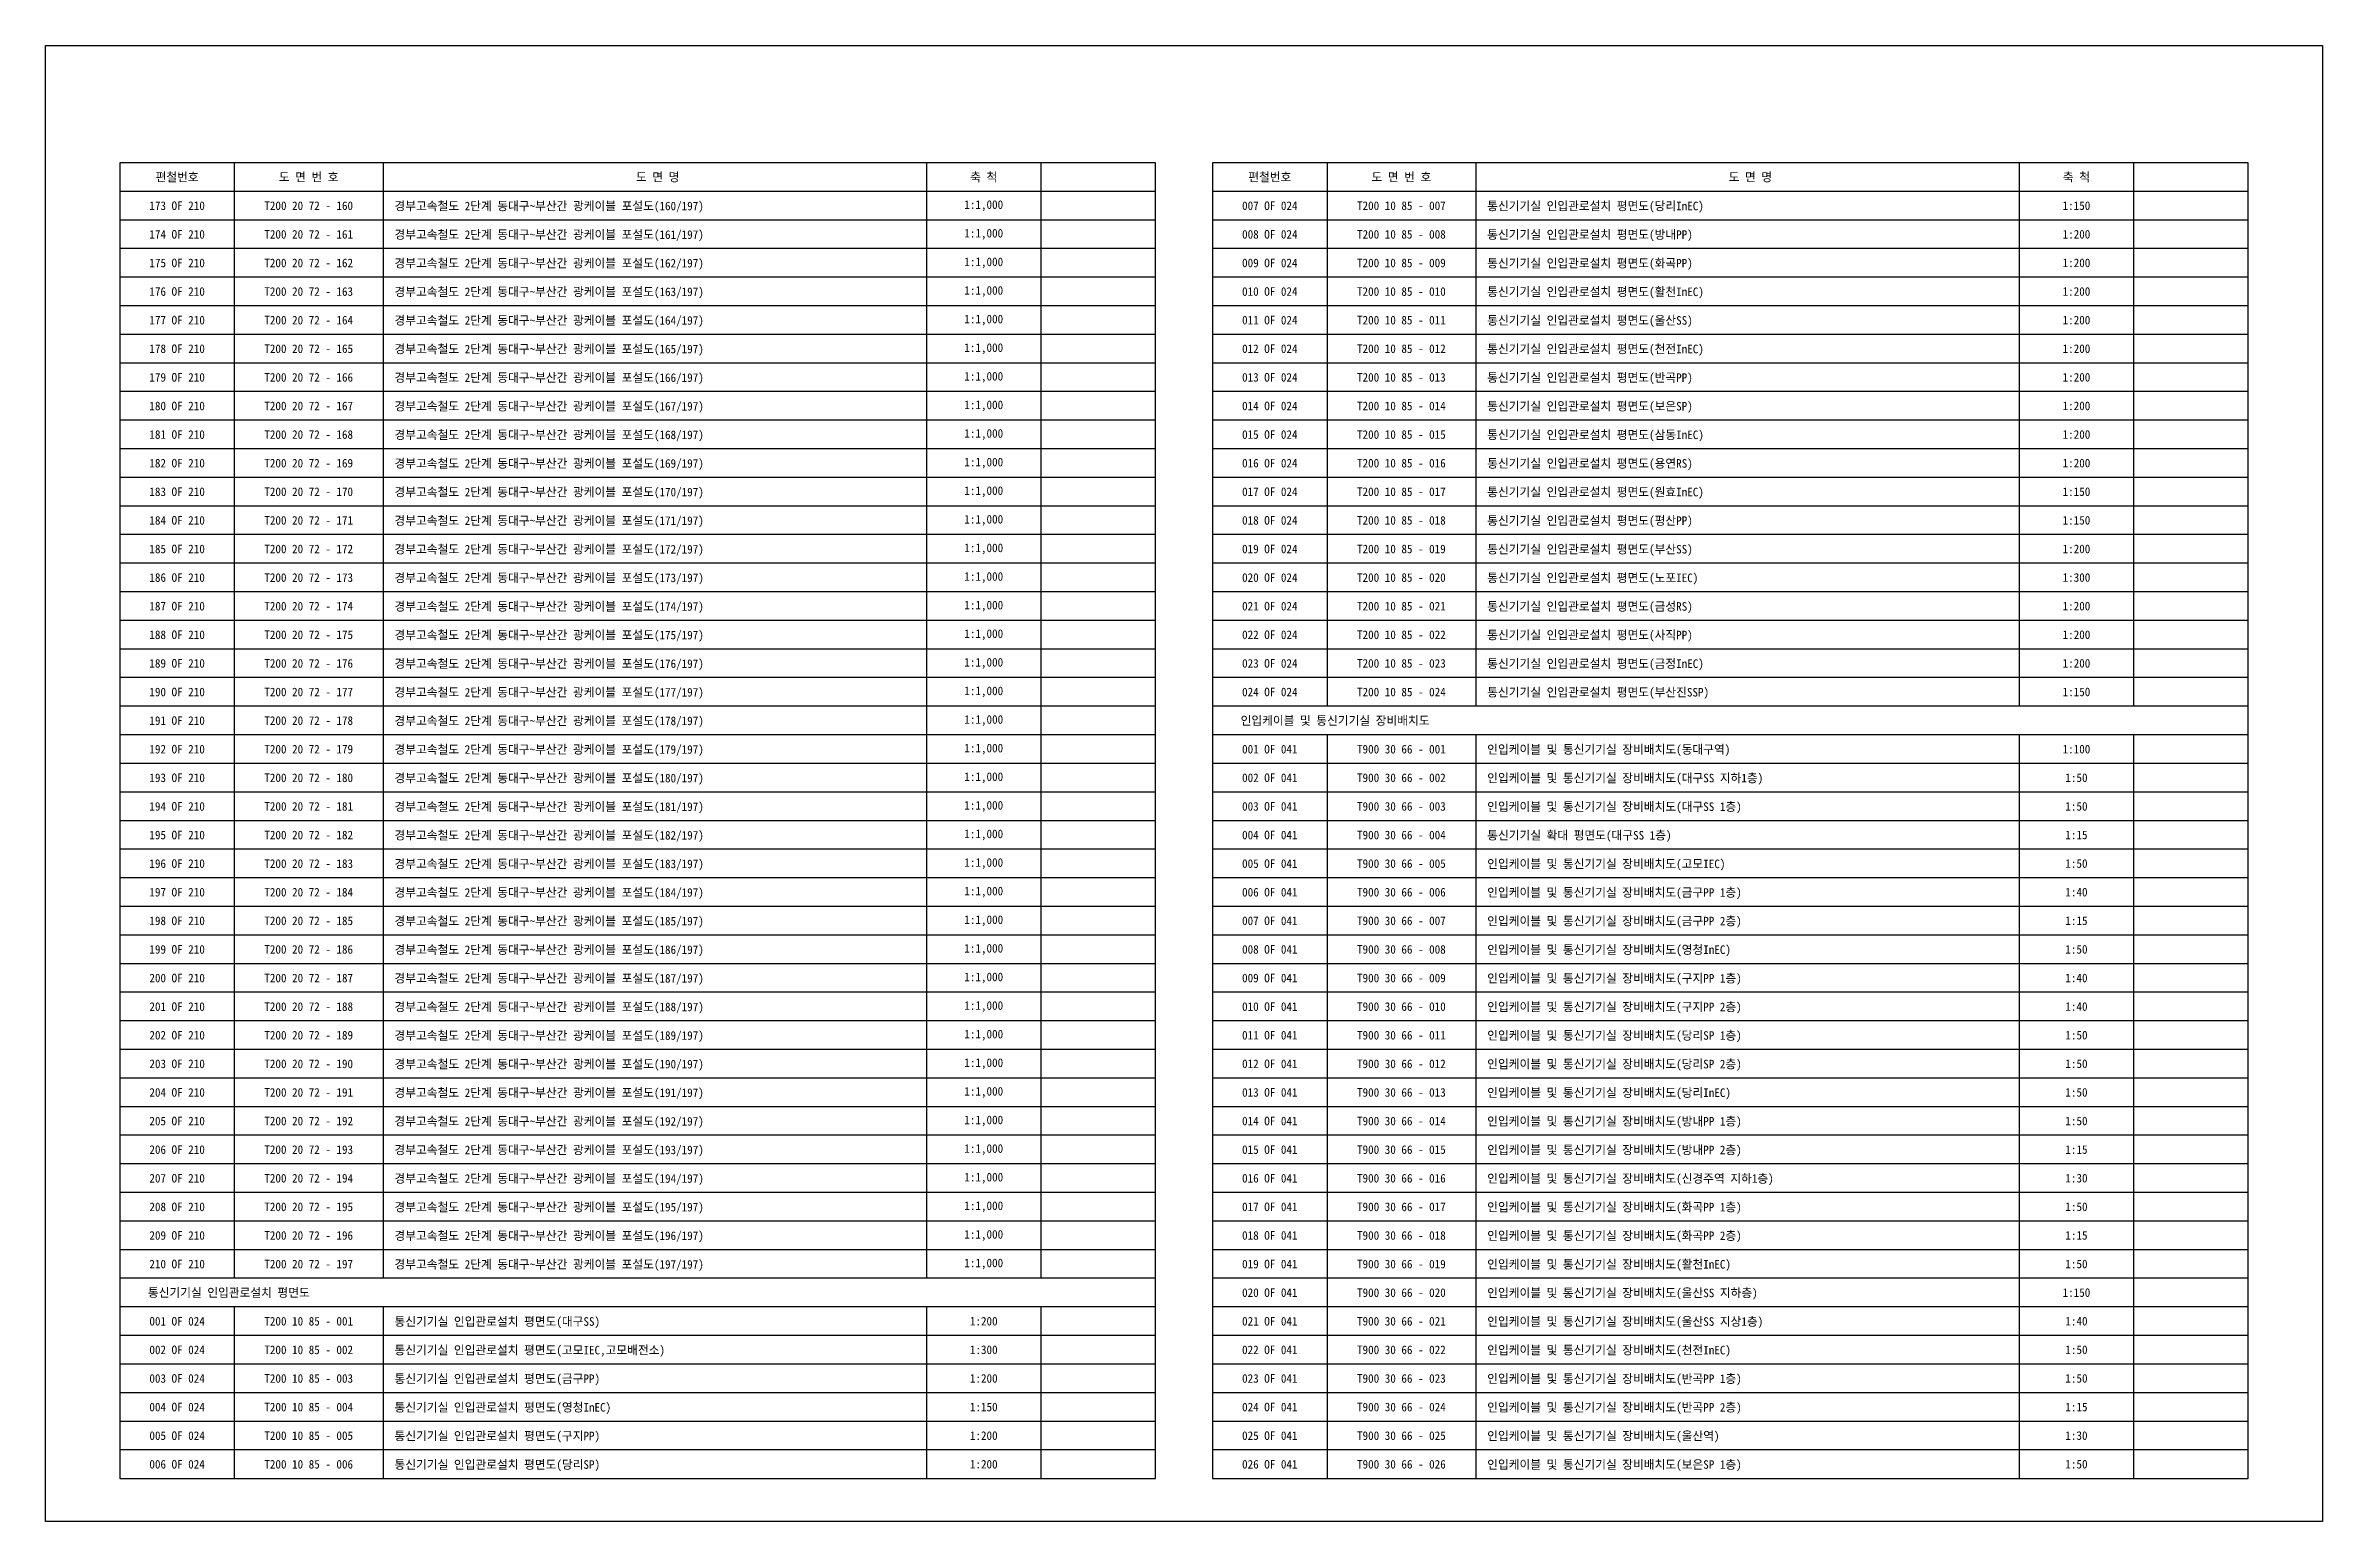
# Model space of a CAD drawing. Header units: millimetres. Extents: x 2776 to 3572, y 636 to 1152.
import ezdxf
from ezdxf.enums import TextEntityAlignment as Align

# ---------------------------------------------------------------- set-up
doc = ezdxf.new("R2010")
doc.units = ezdxf.units.MM
for name, color, linetype in [('TN-TABL-LIN1', 4, 'Continuous'), ('TN-TABL-LIN2', 1, 'Continuous'), ('TN-TABL-TEX1', 6, 'Continuous'), ('TN-TABL-TEX2', 3, 'Continuous'), ('TX-PAPR', 2, 'Continuous')]:
    doc.layers.add(name, color=color, linetype=linetype)
doc.styles.get("Standard").update_dxf_attribs({"font": 'GulimChe.ttf'})

msp = doc.modelspace()

# ---------------------------------------------------------------- linework, layer by layer
at = {"layer": 'TN-TABL-LIN1'}
for p, q in [((3164.3, 1101.27), (2802.3, 1101.27)), ((3546.3, 1101.27), (3184.3, 1101.27))]:
    msp.add_line(p, q, dxfattribs=at)
at = {"layer": 'TN-TABL-LIN1', "flags": 128}
for points in [[(2802.3, 651.27), (3164.3, 651.27), (3164.3, 1111.27), (2802.3, 1111.27)], [(3184.3, 651.27), (3546.3, 651.27), (3546.3, 1111.27), (3184.3, 1111.27)]]:
    msp.add_lwpolyline(points, close=True, dxfattribs=at)
at = {"layer": 'TN-TABL-LIN2'}
for p, q in [((2842.3, 1111.27), (2842.3, 1101.27)), ((2894.3, 1111.27), (2894.3, 1101.27)), ((3084.3, 1111.27), (3084.3, 1101.27)), ((3124.3, 1111.27), (3124.3, 1101.27)), ((3224.3, 1111.27), (3224.3, 1101.27)), ((3276.3, 1111.27), (3276.3, 1101.27)), ((3466.3, 1111.27), (3466.3, 1101.27)), ((3506.3, 1111.27), (3506.3, 1101.27)), ((2842.3, 1101.27), (2842.3, 721.27)), ((2894.3, 1101.27), (2894.3, 721.27)), ((3084.3, 1101.27), (3084.3, 721.27)), ((3124.3, 1101.27), (3124.3, 721.27)), ((3224.3, 1101.27), (3224.3, 921.27)), ((3276.3, 1101.27), (3276.3, 921.27)), ((3466.3, 1101.27), (3466.3, 921.27)), ((3506.3, 1101.27), (3506.3, 921.27)), ((3164.3, 1091.27), (2802.3, 1091.27)), ((3546.3, 1091.27), (3184.3, 1091.27)), ((3164.3, 1081.27), (2802.3, 1081.27)), ((3546.3, 1081.27), (3184.3, 1081.27)), ((3164.3, 1071.27), (2802.3, 1071.27)), ((3546.3, 1071.27), (3184.3, 1071.27)), ((3164.3, 1061.27), (2802.3, 1061.27)), ((3546.3, 1061.27), (3184.3, 1061.27)), ((3164.3, 1051.27), (2802.3, 1051.27)), ((3546.3, 1051.27), (3184.3, 1051.27)), ((3164.3, 1041.27), (2802.3, 1041.27)), ((3546.3, 1041.27), (3184.3, 1041.27)), ((3164.3, 1031.27), (2802.3, 1031.27)), ((3546.3, 1031.27), (3184.3, 1031.27)), ((3164.3, 1021.27), (2802.3, 1021.27)), ((3546.3, 1021.27), (3184.3, 1021.27)), ((3164.3, 1011.27), (2802.3, 1011.27)), ((3546.3, 1011.27), (3184.3, 1011.27)), ((3164.3, 1001.27), (2802.3, 1001.27)), ((3546.3, 1001.27), (3184.3, 1001.27)), ((3164.3, 991.27), (2802.3, 991.27)), ((3546.3, 991.27), (3184.3, 991.27)), ((3164.3, 981.27), (2802.3, 981.27)), ((3546.3, 981.27), (3184.3, 981.27)), ((3164.3, 971.27), (2802.3, 971.27)), ((3546.3, 971.27), (3184.3, 971.27)), ((3164.3, 961.27), (2802.3, 961.27)), ((3546.3, 961.27), (3184.3, 961.27)), ((3164.3, 951.27), (2802.3, 951.27)), ((3546.3, 951.27), (3184.3, 951.27)), ((3164.3, 941.27), (2802.3, 941.27)), ((3546.3, 941.27), (3184.3, 941.27)), ((3164.3, 931.27), (2802.3, 931.27)), ((3546.3, 931.27), (3184.3, 931.27)), ((3164.3, 921.27), (2802.3, 921.27)), ((3546.3, 921.27), (3184.3, 921.27)), ((3164.3, 911.27), (2802.3, 911.27)), ((3546.3, 911.27), (3184.3, 911.27)), ((3224.3, 911.27), (3224.3, 651.27)), ((3276.3, 911.27), (3276.3, 651.27)), ((3466.3, 911.27), (3466.3, 651.27)), ((3506.3, 911.27), (3506.3, 651.27)), ((3164.3, 901.27), (2802.3, 901.27)), ((3546.3, 901.27), (3184.3, 901.27)), ((3164.3, 891.27), (2802.3, 891.27)), ((3546.3, 891.27), (3184.3, 891.27)), ((3164.3, 881.27), (2802.3, 881.27)), ((3546.3, 881.27), (3184.3, 881.27)), ((3164.3, 871.27), (2802.3, 871.27)), ((3546.3, 871.27), (3184.3, 871.27)), ((3164.3, 861.27), (2802.3, 861.27)), ((3546.3, 861.27), (3184.3, 861.27)), ((3164.3, 851.27), (2802.3, 851.27)), ((3546.3, 851.27), (3184.3, 851.27)), ((3164.3, 841.27), (2802.3, 841.27)), ((3546.3, 841.27), (3184.3, 841.27)), ((3164.3, 831.27), (2802.3, 831.27)), ((3546.3, 831.27), (3184.3, 831.27)), ((3164.3, 821.27), (2802.3, 821.27)), ((3546.3, 821.27), (3184.3, 821.27)), ((3164.3, 811.27), (2802.3, 811.27)), ((3546.3, 811.27), (3184.3, 811.27)), ((3164.3, 801.27), (2802.3, 801.27)), ((3546.3, 801.27), (3184.3, 801.27)), ((3164.3, 791.27), (2802.3, 791.27)), ((3546.3, 791.27), (3184.3, 791.27)), ((3164.3, 781.27), (2802.3, 781.27)), ((3546.3, 781.27), (3184.3, 781.27)), ((3164.3, 771.27), (2802.3, 771.27)), ((3546.3, 771.27), (3184.3, 771.27)), ((3164.3, 761.27), (2802.3, 761.27)), ((3546.3, 761.27), (3184.3, 761.27)), ((3164.3, 751.27), (2802.3, 751.27)), ((3546.3, 751.27), (3184.3, 751.27)), ((3164.3, 741.27), (2802.3, 741.27)), ((3546.3, 741.27), (3184.3, 741.27)), ((3164.3, 731.27), (2802.3, 731.27)), ((3546.3, 731.27), (3184.3, 731.27)), ((3164.3, 721.27), (2802.3, 721.27)), ((3546.3, 721.27), (3184.3, 721.27)), ((3164.3, 711.27), (2802.3, 711.27)), ((2842.3, 711.27), (2842.3, 651.27)), ((2894.3, 711.27), (2894.3, 651.27)), ((3084.3, 711.27), (3084.3, 651.27)), ((3124.3, 711.27), (3124.3, 651.27)), ((3546.3, 711.27), (3184.3, 711.27)), ((3164.3, 701.27), (2802.3, 701.27)), ((3546.3, 701.27), (3184.3, 701.27)), ((3164.3, 691.27), (2802.3, 691.27)), ((3546.3, 691.27), (3184.3, 691.27)), ((3164.3, 681.27), (2802.3, 681.27)), ((3546.3, 681.27), (3184.3, 681.27)), ((3164.3, 671.27), (2802.3, 671.27)), ((3546.3, 671.27), (3184.3, 671.27)), ((3164.3, 661.27), (2802.3, 661.27)), ((3546.3, 661.27), (3184.3, 661.27))]:
    msp.add_line(p, q, dxfattribs=at)
at = {"layer": 'TX-PAPR'}
msp.add_lwpolyline([(2776.3, 1152.27), (3572.3, 1152.27), (3572.3, 636.27), (2776.3, 636.27)], close=True, dxfattribs=at)

# ---------------------------------------------------------------- texts
at = {"layer": 'TN-TABL-TEX1'}
for s, p in [('편철번호', (2822.3, 1106.27)), ('도 면 번 호', (2868.3, 1106.27)), ('도 면 명', (2990.3, 1106.27)), ('축 척', (3104.3, 1106.27)), ('편철번호', (3204.3, 1106.27)), ('도 면 번 호', (3250.3, 1106.27)), ('도 면 명', (3372.3, 1106.27)), ('축 척', (3486.3, 1106.27))]:
    msp.add_text(s, height=3, dxfattribs=at).set_placement(p, align=Align.MIDDLE_CENTER)
for s, p in [('인입케이블 및 통신기기실 장비배치도', (3194.09, 916.27)), ('통신기기실 인입관로설치 평면도', (2812.09, 716.27))]:
    msp.add_text(s, height=3, dxfattribs=at).set_placement(p, align=Align.MIDDLE_LEFT)
at = {"layer": 'TN-TABL-TEX2'}
for s, p in [('173 OF 210', (2822.3, 1096.27)), ('T200 20 72 - 160', (2868.3, 1096.27)), ('007 OF 024', (3204.3, 1096.27)), ('T200 10 85 - 007', (3250.3, 1096.27)), ('174 OF 210', (2822.3, 1086.27)), ('T200 20 72 - 161', (2868.3, 1086.27)), ('008 OF 024', (3204.3, 1086.27)), ('T200 10 85 - 008', (3250.3, 1086.27)), ('175 OF 210', (2822.3, 1076.27)), ('T200 20 72 - 162', (2868.3, 1076.27)), ('009 OF 024', (3204.3, 1076.27)), ('T200 10 85 - 009', (3250.3, 1076.27)), ('176 OF 210', (2822.3, 1066.27)), ('T200 20 72 - 163', (2868.3, 1066.27)), ('010 OF 024', (3204.3, 1066.27)), ('T200 10 85 - 010', (3250.3, 1066.27)), ('177 OF 210', (2822.3, 1056.27)), ('T200 20 72 - 164', (2868.3, 1056.27)), ('011 OF 024', (3204.3, 1056.27)), ('T200 10 85 - 011', (3250.3, 1056.27)), ('178 OF 210', (2822.3, 1046.27)), ('T200 20 72 - 165', (2868.3, 1046.27)), ('012 OF 024', (3204.3, 1046.27)), ('T200 10 85 - 012', (3250.3, 1046.27)), ('179 OF 210', (2822.3, 1036.27)), ('T200 20 72 - 166', (2868.3, 1036.27)), ('013 OF 024', (3204.3, 1036.27)), ('T200 10 85 - 013', (3250.3, 1036.27)), ('180 OF 210', (2822.3, 1026.27)), ('T200 20 72 - 167', (2868.3, 1026.27)), ('014 OF 024', (3204.3, 1026.27)), ('T200 10 85 - 014', (3250.3, 1026.27)), ('181 OF 210', (2822.3, 1016.27)), ('T200 20 72 - 168', (2868.3, 1016.27)), ('015 OF 024', (3204.3, 1016.27)), ('T200 10 85 - 015', (3250.3, 1016.27)), ('182 OF 210', (2822.3, 1006.27)), ('T200 20 72 - 169', (2868.3, 1006.27)), ('016 OF 024', (3204.3, 1006.27)), ('T200 10 85 - 016', (3250.3, 1006.27)), ('183 OF 210', (2822.3, 996.27)), ('T200 20 72 - 170', (2868.3, 996.27)), ('017 OF 024', (3204.3, 996.27)), ('T200 10 85 - 017', (3250.3, 996.27)), ('184 OF 210', (2822.3, 986.27)), ('T200 20 72 - 171', (2868.3, 986.27)), ('018 OF 024', (3204.3, 986.27)), ('T200 10 85 - 018', (3250.3, 986.27)), ('185 OF 210', (2822.3, 976.27)), ('T200 20 72 - 172', (2868.3, 976.27)), ('019 OF 024', (3204.3, 976.27)), ('T200 10 85 - 019', (3250.3, 976.27)), ('186 OF 210', (2822.3, 966.27)), ('T200 20 72 - 173', (2868.3, 966.27)), ('020 OF 024', (3204.3, 966.27)), ('T200 10 85 - 020', (3250.3, 966.27)), ('187 OF 210', (2822.3, 956.27)), ('T200 20 72 - 174', (2868.3, 956.27)), ('021 OF 024', (3204.3, 956.27)), ('T200 10 85 - 021', (3250.3, 956.27)), ('188 OF 210', (2822.3, 946.27)), ('T200 20 72 - 175', (2868.3, 946.27)), ('022 OF 024', (3204.3, 946.27)), ('T200 10 85 - 022', (3250.3, 946.27)), ('189 OF 210', (2822.3, 936.27)), ('T200 20 72 - 176', (2868.3, 936.27)), ('023 OF 024', (3204.3, 936.27)), ('T200 10 85 - 023', (3250.3, 936.27)), ('190 OF 210', (2822.3, 926.27)), ('T200 20 72 - 177', (2868.3, 926.27)), ('024 OF 024', (3204.3, 926.27)), ('T200 10 85 - 024', (3250.3, 926.27)), ('191 OF 210', (2822.3, 916.27)), ('T200 20 72 - 178', (2868.3, 916.27)), ('192 OF 210', (2822.3, 906.27)), ('T200 20 72 - 179', (2868.3, 906.27)), ('001 OF 041', (3204.3, 906.27)), ('T900 30 66 - 001', (3250.3, 906.27)), ('193 OF 210', (2822.3, 896.27)), ('T200 20 72 - 180', (2868.3, 896.27)), ('002 OF 041', (3204.3, 896.27)), ('T900 30 66 - 002', (3250.3, 896.27)), ('194 OF 210', (2822.3, 886.27)), ('T200 20 72 - 181', (2868.3, 886.27)), ('003 OF 041', (3204.3, 886.27)), ('T900 30 66 - 003', (3250.3, 886.27)), ('195 OF 210', (2822.3, 876.27)), ('T200 20 72 - 182', (2868.3, 876.27)), ('004 OF 041', (3204.3, 876.27)), ('T900 30 66 - 004', (3250.3, 876.27)), ('196 OF 210', (2822.3, 866.27)), ('T200 20 72 - 183', (2868.3, 866.27)), ('005 OF 041', (3204.3, 866.27)), ('T900 30 66 - 005', (3250.3, 866.27)), ('197 OF 210', (2822.3, 856.27)), ('T200 20 72 - 184', (2868.3, 856.27)), ('006 OF 041', (3204.3, 856.27)), ('T900 30 66 - 006', (3250.3, 856.27)), ('198 OF 210', (2822.3, 846.27)), ('T200 20 72 - 185', (2868.3, 846.27)), ('007 OF 041', (3204.3, 846.27)), ('T900 30 66 - 007', (3250.3, 846.27)), ('199 OF 210', (2822.3, 836.27)), ('T200 20 72 - 186', (2868.3, 836.27)), ('008 OF 041', (3204.3, 836.27)), ('T900 30 66 - 008', (3250.3, 836.27)), ('200 OF 210', (2822.3, 826.27)), ('T200 20 72 - 187', (2868.3, 826.27)), ('009 OF 041', (3204.3, 826.27)), ('T900 30 66 - 009', (3250.3, 826.27)), ('201 OF 210', (2822.3, 816.27)), ('T200 20 72 - 188', (2868.3, 816.27)), ('010 OF 041', (3204.3, 816.27)), ('T900 30 66 - 010', (3250.3, 816.27)), ('202 OF 210', (2822.3, 806.27)), ('T200 20 72 - 189', (2868.3, 806.27)), ('011 OF 041', (3204.3, 806.27)), ('T900 30 66 - 011', (3250.3, 806.27)), ('203 OF 210', (2822.3, 796.27)), ('T200 20 72 - 190', (2868.3, 796.27)), ('012 OF 041', (3204.3, 796.27)), ('T900 30 66 - 012', (3250.3, 796.27)), ('204 OF 210', (2822.3, 786.27)), ('T200 20 72 - 191', (2868.3, 786.27)), ('013 OF 041', (3204.3, 786.27)), ('T900 30 66 - 013', (3250.3, 786.27)), ('205 OF 210', (2822.3, 776.27)), ('T200 20 72 - 192', (2868.3, 776.27)), ('014 OF 041', (3204.3, 776.27)), ('T900 30 66 - 014', (3250.3, 776.27)), ('206 OF 210', (2822.3, 766.27)), ('T200 20 72 - 193', (2868.3, 766.27)), ('015 OF 041', (3204.3, 766.27)), ('T900 30 66 - 015', (3250.3, 766.27)), ('207 OF 210', (2822.3, 756.27)), ('T200 20 72 - 194', (2868.3, 756.27)), ('016 OF 041', (3204.3, 756.27)), ('T900 30 66 - 016', (3250.3, 756.27)), ('208 OF 210', (2822.3, 746.27)), ('T200 20 72 - 195', (2868.3, 746.27)), ('017 OF 041', (3204.3, 746.27)), ('T900 30 66 - 017', (3250.3, 746.27)), ('209 OF 210', (2822.3, 736.27)), ('T200 20 72 - 196', (2868.3, 736.27)), ('018 OF 041', (3204.3, 736.27)), ('T900 30 66 - 018', (3250.3, 736.27)), ('210 OF 210', (2822.3, 726.27)), ('T200 20 72 - 197', (2868.3, 726.27)), ('019 OF 041', (3204.3, 726.27)), ('T900 30 66 - 019', (3250.3, 726.27)), ('020 OF 041', (3204.3, 716.27)), ('T900 30 66 - 020', (3250.3, 716.27)), ('001 OF 024', (2822.3, 706.27)), ('T200 10 85 - 001', (2868.3, 706.27)), ('021 OF 041', (3204.3, 706.27)), ('T900 30 66 - 021', (3250.3, 706.27)), ('002 OF 024', (2822.3, 696.27)), ('T200 10 85 - 002', (2868.3, 696.27)), ('022 OF 041', (3204.3, 696.27)), ('T900 30 66 - 022', (3250.3, 696.27)), ('003 OF 024', (2822.3, 686.27)), ('T200 10 85 - 003', (2868.3, 686.27)), ('023 OF 041', (3204.3, 686.27)), ('T900 30 66 - 023', (3250.3, 686.27)), ('004 OF 024', (2822.3, 676.27)), ('T200 10 85 - 004', (2868.3, 676.27)), ('024 OF 041', (3204.3, 676.27)), ('T900 30 66 - 024', (3250.3, 676.27)), ('005 OF 024', (2822.3, 666.27)), ('T200 10 85 - 005', (2868.3, 666.27)), ('025 OF 041', (3204.3, 666.27)), ('T900 30 66 - 025', (3250.3, 666.27)), ('006 OF 024', (2822.3, 656.27)), ('T200 10 85 - 006', (2868.3, 656.27)), ('026 OF 041', (3204.3, 656.27)), ('T900 30 66 - 026', (3250.3, 656.27))]:
    msp.add_text(s, height=3, dxfattribs=at).set_placement(p, align=Align.MIDDLE_CENTER)
for s, p in [('경부고속철도 2단계 동대구~부산간 광케이블 포설도(160/197)', (2898.3, 1096.17)), ('통신기기실 인입관로설치 평면도(당리InEC)', (3280.3, 1096.17)), ('경부고속철도 2단계 동대구~부산간 광케이블 포설도(161/197)', (2898.3, 1086.17)), ('통신기기실 인입관로설치 평면도(방내PP)', (3280.3, 1086.17)), ('경부고속철도 2단계 동대구~부산간 광케이블 포설도(162/197)', (2898.3, 1076.17)), ('통신기기실 인입관로설치 평면도(화곡PP)', (3280.3, 1076.17)), ('경부고속철도 2단계 동대구~부산간 광케이블 포설도(163/197)', (2898.3, 1066.17)), ('통신기기실 인입관로설치 평면도(활천InEC)', (3280.3, 1066.17)), ('경부고속철도 2단계 동대구~부산간 광케이블 포설도(164/197)', (2898.3, 1056.17)), ('통신기기실 인입관로설치 평면도(울산SS)', (3280.3, 1056.17)), ('경부고속철도 2단계 동대구~부산간 광케이블 포설도(165/197)', (2898.3, 1046.17)), ('통신기기실 인입관로설치 평면도(천전InEC)', (3280.3, 1046.17)), ('경부고속철도 2단계 동대구~부산간 광케이블 포설도(166/197)', (2898.3, 1036.17)), ('통신기기실 인입관로설치 평면도(반곡PP)', (3280.3, 1036.17)), ('경부고속철도 2단계 동대구~부산간 광케이블 포설도(167/197)', (2898.3, 1026.17)), ('통신기기실 인입관로설치 평면도(보은SP)', (3280.3, 1026.17)), ('경부고속철도 2단계 동대구~부산간 광케이블 포설도(168/197)', (2898.3, 1016.17)), ('통신기기실 인입관로설치 평면도(삼동InEC)', (3280.3, 1016.17)), ('경부고속철도 2단계 동대구~부산간 광케이블 포설도(169/197)', (2898.3, 1006.17)), ('통신기기실 인입관로설치 평면도(용연RS)', (3280.3, 1006.17)), ('경부고속철도 2단계 동대구~부산간 광케이블 포설도(170/197)', (2898.3, 996.17)), ('통신기기실 인입관로설치 평면도(원효InEC)', (3280.3, 996.17)), ('경부고속철도 2단계 동대구~부산간 광케이블 포설도(171/197)', (2898.3, 986.17)), ('통신기기실 인입관로설치 평면도(평산PP)', (3280.3, 986.17)), ('경부고속철도 2단계 동대구~부산간 광케이블 포설도(172/197)', (2898.3, 976.17)), ('통신기기실 인입관로설치 평면도(부산SS)', (3280.3, 976.17)), ('경부고속철도 2단계 동대구~부산간 광케이블 포설도(173/197)', (2898.3, 966.17)), ('통신기기실 인입관로설치 평면도(노포IEC)', (3280.3, 966.17)), ('경부고속철도 2단계 동대구~부산간 광케이블 포설도(174/197)', (2898.3, 956.17)), ('통신기기실 인입관로설치 평면도(금성RS)', (3280.3, 956.17)), ('경부고속철도 2단계 동대구~부산간 광케이블 포설도(175/197)', (2898.3, 946.17)), ('통신기기실 인입관로설치 평면도(사직PP)', (3280.3, 946.17)), ('경부고속철도 2단계 동대구~부산간 광케이블 포설도(176/197)', (2898.3, 936.17)), ('통신기기실 인입관로설치 평면도(금정InEC)', (3280.3, 936.17)), ('경부고속철도 2단계 동대구~부산간 광케이블 포설도(177/197)', (2898.3, 926.17)), ('통신기기실 인입관로설치 평면도(부산진SSP)', (3280.3, 926.17)), ('경부고속철도 2단계 동대구~부산간 광케이블 포설도(178/197)', (2898.3, 916.17)), ('경부고속철도 2단계 동대구~부산간 광케이블 포설도(179/197)', (2898.3, 906.17)), ('인입케이블 및 통신기기실 장비배치도(동대구역)', (3280.3, 906.17)), ('경부고속철도 2단계 동대구~부산간 광케이블 포설도(180/197)', (2898.3, 896.17)), ('인입케이블 및 통신기기실 장비배치도(대구SS 지하1층)', (3280.3, 896.17)), ('경부고속철도 2단계 동대구~부산간 광케이블 포설도(181/197)', (2898.3, 886.17)), ('인입케이블 및 통신기기실 장비배치도(대구SS 1층)', (3280.3, 886.17)), ('경부고속철도 2단계 동대구~부산간 광케이블 포설도(182/197)', (2898.3, 876.17)), ('통신기기실 확대 평면도(대구SS 1층)', (3280.3, 876.17)), ('경부고속철도 2단계 동대구~부산간 광케이블 포설도(183/197)', (2898.3, 866.17)), ('인입케이블 및 통신기기실 장비배치도(고모IEC)', (3280.3, 866.17)), ('경부고속철도 2단계 동대구~부산간 광케이블 포설도(184/197)', (2898.3, 856.17)), ('인입케이블 및 통신기기실 장비배치도(금구PP 1층)', (3280.3, 856.17)), ('경부고속철도 2단계 동대구~부산간 광케이블 포설도(185/197)', (2898.3, 846.17)), ('인입케이블 및 통신기기실 장비배치도(금구PP 2층)', (3280.3, 846.17)), ('경부고속철도 2단계 동대구~부산간 광케이블 포설도(186/197)', (2898.3, 836.17)), ('인입케이블 및 통신기기실 장비배치도(영청InEC)', (3280.3, 836.17)), ('경부고속철도 2단계 동대구~부산간 광케이블 포설도(187/197)', (2898.3, 826.17)), ('인입케이블 및 통신기기실 장비배치도(구지PP 1층)', (3280.3, 826.17)), ('경부고속철도 2단계 동대구~부산간 광케이블 포설도(188/197)', (2898.3, 816.17)), ('인입케이블 및 통신기기실 장비배치도(구지PP 2층)', (3280.3, 816.17)), ('경부고속철도 2단계 동대구~부산간 광케이블 포설도(189/197)', (2898.3, 806.17)), ('인입케이블 및 통신기기실 장비배치도(당리SP 1층)', (3280.3, 806.17)), ('경부고속철도 2단계 동대구~부산간 광케이블 포설도(190/197)', (2898.3, 796.17)), ('인입케이블 및 통신기기실 장비배치도(당리SP 2층)', (3280.3, 796.17)), ('경부고속철도 2단계 동대구~부산간 광케이블 포설도(191/197)', (2898.3, 786.17)), ('인입케이블 및 통신기기실 장비배치도(당리InEC)', (3280.3, 786.17)), ('경부고속철도 2단계 동대구~부산간 광케이블 포설도(192/197)', (2898.3, 776.17)), ('인입케이블 및 통신기기실 장비배치도(방내PP 1층)', (3280.3, 776.17)), ('경부고속철도 2단계 동대구~부산간 광케이블 포설도(193/197)', (2898.3, 766.17)), ('인입케이블 및 통신기기실 장비배치도(방내PP 2층)', (3280.3, 766.17)), ('경부고속철도 2단계 동대구~부산간 광케이블 포설도(194/197)', (2898.3, 756.17)), ('인입케이블 및 통신기기실 장비배치도(신경주역 지하1층)', (3280.3, 756.17)), ('경부고속철도 2단계 동대구~부산간 광케이블 포설도(195/197)', (2898.3, 746.17)), ('인입케이블 및 통신기기실 장비배치도(화곡PP 1층)', (3280.3, 746.17)), ('경부고속철도 2단계 동대구~부산간 광케이블 포설도(196/197)', (2898.3, 736.17)), ('인입케이블 및 통신기기실 장비배치도(화곡PP 2층)', (3280.3, 736.17)), ('경부고속철도 2단계 동대구~부산간 광케이블 포설도(197/197)', (2898.3, 726.17)), ('인입케이블 및 통신기기실 장비배치도(활천InEC)', (3280.3, 726.17)), ('인입케이블 및 통신기기실 장비배치도(울산SS 지하층)', (3280.3, 716.17)), ('통신기기실 인입관로설치 평면도(대구SS)', (2898.3, 706.17)), ('인입케이블 및 통신기기실 장비배치도(울산SS 지상1층)', (3280.3, 706.17)), ('통신기기실 인입관로설치 평면도(고모IEC,고모배전소)', (2898.3, 696.17)), ('인입케이블 및 통신기기실 장비배치도(천전InEC)', (3280.3, 696.17)), ('통신기기실 인입관로설치 평면도(금구PP)', (2898.3, 686.17)), ('인입케이블 및 통신기기실 장비배치도(반곡PP 1층)', (3280.3, 686.17)), ('통신기기실 인입관로설치 평면도(영청InEC)', (2898.3, 676.17)), ('인입케이블 및 통신기기실 장비배치도(반곡PP 2층)', (3280.3, 676.17)), ('통신기기실 인입관로설치 평면도(구지PP)', (2898.3, 666.17)), ('인입케이블 및 통신기기실 장비배치도(울산역)', (3280.3, 666.17)), ('통신기기실 인입관로설치 평면도(당리SP)', (2898.3, 656.17)), ('인입케이블 및 통신기기실 장비배치도(보은SP 1층)', (3280.3, 656.17))]:
    msp.add_text(s, height=3, dxfattribs=at).set_placement(p, align=Align.MIDDLE_LEFT)
for s, p in [('1:1,000', (3104.3, 1096.27)), ('1:150', (3486.3, 1096.27)), ('1:1,000', (3104.3, 1086.27)), ('1:200', (3486.3, 1086.27)), ('1:1,000', (3104.3, 1076.27)), ('1:200', (3486.3, 1076.27)), ('1:1,000', (3104.3, 1066.27)), ('1:200', (3486.3, 1066.27)), ('1:1,000', (3104.3, 1056.27)), ('1:200', (3486.3, 1056.27)), ('1:1,000', (3104.3, 1046.27)), ('1:200', (3486.3, 1046.27)), ('1:1,000', (3104.3, 1036.27)), ('1:200', (3486.3, 1036.27)), ('1:1,000', (3104.3, 1026.27)), ('1:200', (3486.3, 1026.27)), ('1:1,000', (3104.3, 1016.27)), ('1:200', (3486.3, 1016.27)), ('1:1,000', (3104.3, 1006.27)), ('1:200', (3486.3, 1006.27)), ('1:1,000', (3104.3, 996.27)), ('1:150', (3486.3, 996.27)), ('1:1,000', (3104.3, 986.27)), ('1:150', (3486.3, 986.27)), ('1:1,000', (3104.3, 976.27)), ('1:200', (3486.3, 976.27)), ('1:1,000', (3104.3, 966.27)), ('1:300', (3486.3, 966.27)), ('1:1,000', (3104.3, 956.27)), ('1:200', (3486.3, 956.27)), ('1:1,000', (3104.3, 946.27)), ('1:200', (3486.3, 946.27)), ('1:1,000', (3104.3, 936.27)), ('1:200', (3486.3, 936.27)), ('1:1,000', (3104.3, 926.27)), ('1:150', (3486.3, 926.27)), ('1:1,000', (3104.3, 916.27)), ('1:1,000', (3104.3, 906.27)), ('1:100', (3486.3, 906.27)), ('1:1,000', (3104.3, 896.27)), ('1:50', (3486.3, 896.27)), ('1:1,000', (3104.3, 886.27)), ('1:50', (3486.3, 886.27)), ('1:1,000', (3104.3, 876.27)), ('1:15', (3486.3, 876.27)), ('1:1,000', (3104.3, 866.27)), ('1:50', (3486.3, 866.27)), ('1:1,000', (3104.3, 856.27)), ('1:40', (3486.3, 856.27)), ('1:1,000', (3104.3, 846.27)), ('1:15', (3486.3, 846.27)), ('1:1,000', (3104.3, 836.27)), ('1:50', (3486.3, 836.27)), ('1:1,000', (3104.3, 826.27)), ('1:40', (3486.3, 826.27)), ('1:1,000', (3104.3, 816.27)), ('1:40', (3486.3, 816.27)), ('1:1,000', (3104.3, 806.27)), ('1:50', (3486.3, 806.27)), ('1:1,000', (3104.3, 796.27)), ('1:50', (3486.3, 796.27)), ('1:1,000', (3104.3, 786.27)), ('1:50', (3486.3, 786.27)), ('1:1,000', (3104.3, 776.27)), ('1:50', (3486.3, 776.27)), ('1:1,000', (3104.3, 766.27)), ('1:15', (3486.3, 766.27)), ('1:1,000', (3104.3, 756.27)), ('1:30', (3486.3, 756.27)), ('1:1,000', (3104.3, 746.27)), ('1:50', (3486.3, 746.27)), ('1:1,000', (3104.3, 736.27)), ('1:15', (3486.3, 736.27)), ('1:1,000', (3104.3, 726.27)), ('1:50', (3486.3, 726.27)), ('1:150', (3486.3, 716.27)), ('1:200', (3104.3, 706.27)), ('1:40', (3486.3, 706.27)), ('1:300', (3104.3, 696.27)), ('1:50', (3486.3, 696.27)), ('1:200', (3104.3, 686.27)), ('1:50', (3486.3, 686.27)), ('1:150', (3104.3, 676.27)), ('1:15', (3486.3, 676.27)), ('1:200', (3104.3, 666.27)), ('1:30', (3486.3, 666.27)), ('1:200', (3104.3, 656.27)), ('1:50', (3486.3, 656.27))]:
    msp.add_text(s, height=3, dxfattribs=at).set_placement(p, align=Align.MIDDLE)

doc.saveas('drawing.dxf')
